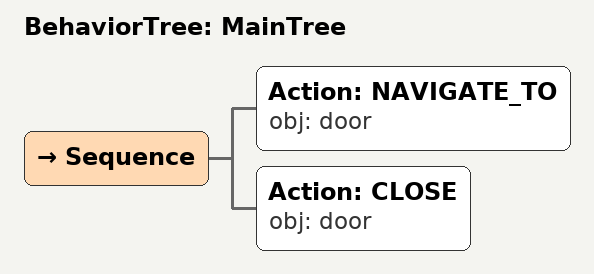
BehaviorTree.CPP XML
<root main_tree_to_execute="MainTree">
  <BehaviorTree ID="MainTree">
    <Sequence>
      <!-- Navigate to door -->
      <Action ID="NAVIGATE_TO" obj="door"/>
      <!-- Close door -->
      <Action ID="CLOSE" obj="door"/>
    </Sequence>
  </BehaviorTree>
</root>
